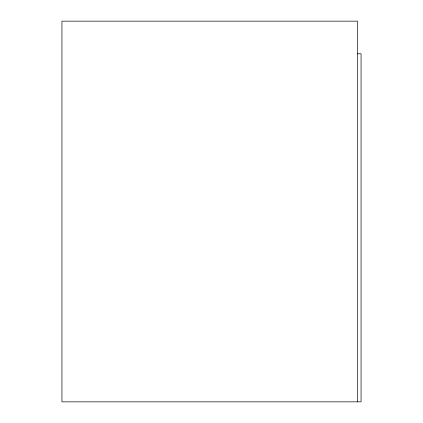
<?xml version="1.0" encoding="UTF-8"?>
<svg xmlns="http://www.w3.org/2000/svg" width="423" height="423" viewBox="0 0 423 423"><rect width="100%" height="100%" fill="white"/><g stroke="black" fill="none" stroke-linecap="round" stroke-linejoin="round"><path stroke-width="0.63" d="M357.525 53.779L361.062 53.779L361.062 401.85L61.938 401.85L61.938 21.15L357.525 21.15L357.525 401.85"/></g></svg>
